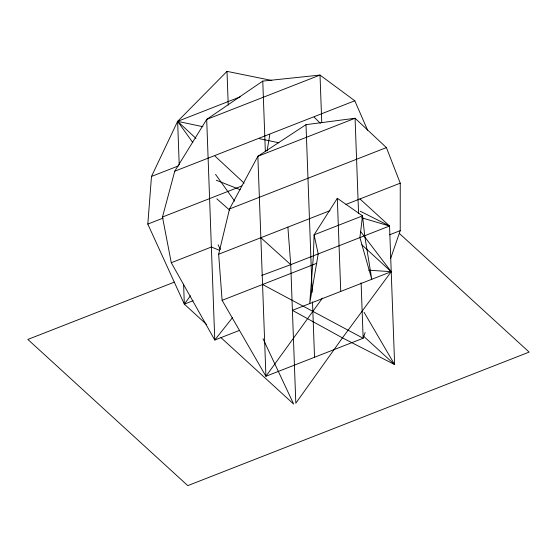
<?xml version="1.0" encoding="UTF-8"?>
<svg xmlns="http://www.w3.org/2000/svg" width="557" height="557" viewBox="0 0 557 557"><rect width="100%" height="100%" fill="white"/><g stroke="black" fill="none" stroke-linecap="round" stroke-linejoin="round"><path stroke-width="0.84" d="M390.603 258.566L400.225 230.64L400.246 183.176L386.405 147.584L355.074 118.258L306.002 124.657L257.863 156.294L229.533 208.952L218.657 254.222L222.111 300.327L265.926 376.274L363.143 338.245L365.12 332.494M206.431 324.348L184.332 304.143L147.807 224.088L151.49 176.444L177.627 121.349L227.005 71.366L271.83 80.473M267.082 150.954L269.79 134.697M239.392 330.419L214.779 340.042L171.284 262.716L162.477 217.021L174.752 171.208L206.689 119.407L262.765 81.106L320.017 75.07L354.795 100.775L367.613 130.241M337.319 198.292L314.085 234.831L313.403 255.795L309.699 303.579L318.214 253.915L314.085 234.831L362.537 215.872L364.717 235.722L371.77 279.294L359.906 237.602L362.537 215.872L337.319 198.292L340.731 291.436M322.44 298.113L265.926 376.274L257.863 156.294L355.074 118.258L358.569 213.54M183.594 284.154L184.332 304.143L190.494 295.774M360.811 231.796L391.216 271.684L342.437 337.876L295.816 403.226L290.733 264.666L287.885 227.131M232.554 317.587L214.779 340.042L206.689 119.407L320.017 75.07L321.758 122.519M354.795 100.775L174.752 171.208M179.215 164.712L177.627 121.349L240.13 96.897M151.49 176.444L178.456 165.895M162.477 217.021L241.877 185.961M147.807 224.088L163.152 218.086M229.533 208.952L386.405 147.584M171.284 262.716L211.368 247.03L219.361 250.267M218.657 254.222L330.016 210.65M345.946 204.419L400.246 183.176M174.257 282.162L27.85 339.443L187.793 485.634L529.15 352.087L399.397 233.487M184.332 304.143L193.147 300.696M261.713 275.43L290.733 264.666L389.545 226.003L394.628 364.57L342.437 337.876L292.411 310.34L391.216 271.684L361.806 244.774M222.111 300.327L316.842 263.266M389.712 234.755L400.225 230.64M368.657 270.187L391.216 271.684M192.792 142.557L177.627 121.349L202.95 126.718M259.513 138.693L278.925 142.808M361.361 217.71L389.545 226.003L359.94 198.946M216.276 180.231L240.234 189.714M360.282 211.228L389.545 226.003M262.563 284.502L363.143 338.245L361.11 282.831M216.812 198.786L229.763 210.233M260.843 237.714L290.733 264.666M363.38 336.01L394.628 364.57L364.055 312.261M220.962 337.626L293.657 404.069L263.008 338.726M177.627 121.349L196.001 138.421M215.009 156.078L244.154 183.156M314.211 117.2L320.352 123.292M215.545 174.369L234.685 201.14M218.107 244.795L220.391 249.459M306.002 124.657L312.15 292.328M312.505 301.852L314.531 357.26M262.765 81.106L265.348 151.546M227.005 71.366L228.238 105.071"/></g></svg>
